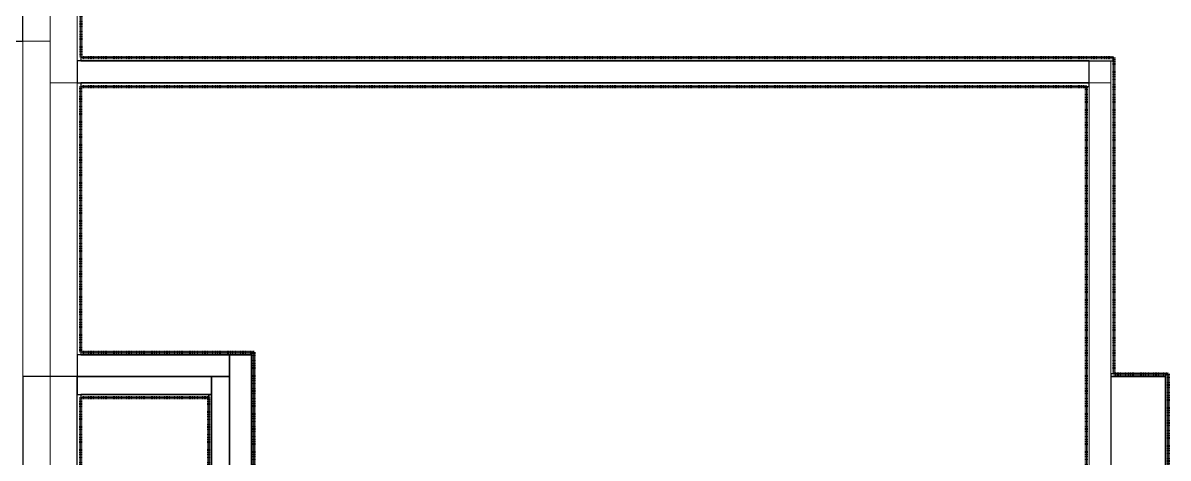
# Model space of a CAD drawing. Header units: millimetres. Extents: x -5300 to 98858, y -5196 to 93886.
# Drawn here: x -150 to 6165, y 11300 to 13700 of the extents above; entities that cross this region are included whole.
import ezdxf

# ---------------------------------------------------------------- set-up
doc = ezdxf.new("R2010")
doc.units = ezdxf.units.MM
doc.linetypes.add('Штрих', pattern=[6.35, 3.175, -3.175])
doc.linetypes.add('Штрих_2_', pattern=[6.35, 3.175, -3.175])
for name, color, linetype, lineweight, true_color in [('_Разделитель помещений_', 4, 'Штрих', 70, 0x00ffff), ('Колонны', 7, 'Continuous', 18, 0x7f7f7f), ('Обобщенные модели', 7, 'Continuous', 18, 0x7f7f7f), ('Перекрытия', 7, 'Continuous', 18, 0x7f7f7f), ('Стены', 7, 'Continuous', 18, 0x7f7f7f), ('Стены разрез', 7, 'Continuous', 50, 0x7f7f7f)]:
    doc.layers.add(name, color=color, linetype=linetype, lineweight=lineweight, true_color=true_color)

# ---------------------------------------------------------------- blocks, each defined once
blk = doc.blocks.new('ПЕР-002 - ПЕР-002-240075-Подвал')
at = {"layer": 'Перекрытия', "color": 254, "true_color": 0xd4d4d4}
for p, q in [((150, 13950), (150, 13490)), ((150, 13490), (150, 13950)), ((150, 13490), (5730, 13490)), ((5730, 13490), (150, 13490)), ((150, 13490), (150, 13490)), ((5730, 13490), (5850, 13490)), ((5850, 13490), (5730, 13490)), ((5850, 13490), (5850, 11750)), ((5850, 11750), (5850, 13490)), ((5850, 13490), (5850, 13490)), ((5730, 13370), (150, 13370)), ((150, 13370), (150, 11870)), ((150, 11870), (150, 13370)), ((150, 13370), (5730, 13370)), ((150, 13370), (150, 13370)), ((5730, 10870), (5730, 13370)), ((5730, 13370), (5730, 10870)), ((5730, 13370), (5730, 13370)), ((150, 11870), (990, 11870)), ((990, 11870), (150, 11870)), ((150, 11870), (150, 11870)), ((990, 11870), (1110, 11870)), ((1110, 11870), (990, 11870)), ((1110, 11870), (1110, 6710)), ((1110, 6710), (1110, 11870)), ((1110, 11870), (1110, 11870)), ((5850, 11750), (6150, 11750)), ((6150, 11750), (5850, 11750)), ((5850, 11750), (5850, 11750)), ((6150, 11750), (6150, 11250)), ((6150, 11250), (6150, 11750)), ((6150, 11750), (6150, 11750)), ((150, 11650), (150, 150)), ((890, 11650), (150, 11650)), ((150, 11650), (890, 11650)), ((150, 150), (150, 11650)), ((150, 11650), (150, 11650)), ((890, 890), (890, 11650)), ((890, 11650), (890, 890)), ((890, 11650), (890, 11650))]:
    blk.add_line(p, q, dxfattribs=at)
blk = doc.blocks.new('СТН-01 - СТН-01 2-240565-Подвал')
at = {"layer": 'Стены', "color": 254, "true_color": 0xd4d4d4}
blk.add_line((0, 0), (0, 89500), dxfattribs=at)
blk = doc.blocks.new('СТН-01 - СТН-01-240558-Подвал')
at = {"layer": 'Стены', "color": 254, "true_color": 0xd4d4d4}
for p, q in [((-150, 11750), (-150, 13950)), ((-150, 13950), (-150, 11750)), ((-150, 13950), (-150, 11750)), ((150, 13950), (150, 11750)), ((150, 13950), (150, 11750)), ((150, 13950), (150, 11750)), ((150, 13490), (150, 13950)), ((150, 13950), (150, 13490)), ((150, 13950), (150, 13490)), ((170, 13950), (170, 13490)), ((170, 13950), (170, 13490)), ((170, 13950), (170, 13490)), ((-150, 13600), (-300, 13600)), ((-150, 13600), (-300, 13600)), ((-300, 13600), (-150, 13600)), ((-150, 13600), (-150, 13600)), ((-150, 13600), (-150, -300)), ((-150, -300), (-150, 13600)), ((-150, 13600), (-150, 13600)), ((-150, -300), (-150, 13600)), ((150, 13490), (170, 13490)), ((150, 13490), (170, 13490)), ((150, 13490), (150, 13490)), ((170, 13490), (150, 13490)), ((150, 13490), (150, 13490)), ((170, 13490), (170, 13490)), ((170, 13490), (170, 13490)), ((150, 11870), (150, 13370)), ((150, 13370), (170, 13370)), ((170, 13370), (150, 13370)), ((150, 13370), (150, 13370)), ((170, 13370), (150, 13370)), ((150, 13370), (150, 13370)), ((150, 13370), (150, 11870)), ((150, 13370), (150, 11870)), ((170, 11870), (170, 13370)), ((170, 13370), (170, 13370)), ((170, 11870), (170, 13370)), ((170, 13370), (170, 11870)), ((170, 13370), (170, 13370)), ((150, 11870), (150, 11870)), ((150, 11870), (170, 11870)), ((150, 11870), (170, 11870)), ((170, 11870), (150, 11870)), ((150, 11870), (150, 11870)), ((170, 11870), (170, 11870)), ((170, 11870), (170, 11870)), ((-150, 11750), (-150, 11750)), ((-150, 11750), (150, 11750)), ((-150, 11750), (150, 11750)), ((150, 11750), (-150, 11750)), ((-150, 11750), (-150, 11750)), ((150, 11750), (150, 11750)), ((150, 11750), (150, 11750)), ((150, 11650), (150, 11650)), ((170, 11650), (150, 11650)), ((170, 11650), (150, 11650)), ((150, 11650), (150, 150)), ((150, 11650), (150, 11650)), ((150, 11650), (150, 150)), ((150, 150), (150, 11650)), ((150, 11650), (170, 11650)), ((170, 11650), (170, 11650)), ((170, 11650), (170, 11650)), ((170, 150), (170, 11650)), ((170, 150), (170, 11650)), ((170, 11650), (170, 150))]:
    blk.add_line(p, q, dxfattribs=at)
blk = doc.blocks.new('СТН-01 - СТН-01-240562-Подвал')
for name in ['СТН-01 - СТН-01-240558-Подвал', 'СТН-01 - СТН-01 2-240565-Подвал']:
    blk.add_blockref(name, (0, 0))
blk = doc.blocks.new('СТ_ВОКОЛ-007 33805 - СТ_ВОКОЛ-007 2-240894-Подвал')
at = {"layer": 'Стены', "color": 254, "true_color": 0xd4d4d4}
blk.add_line((6150, 11750), (5850, 11750), dxfattribs=at)
blk = doc.blocks.new('СТ_ВОКОЛ-007 33805 - СТ_ВОКОЛ-007 33805-240891-Подвал')
at = {"layer": 'Стены', "color": 254, "true_color": 0xd4d4d4}
for p, q in [((5850, 11765), (5850, 11765)), ((5850, 11750), (5850, 11750)), ((6150, 11765), (6150, 11765)), ((6150, 11750), (6150, 11750))]:
    blk.add_line(p, q, dxfattribs=at)
at = {"layer": 'Стены разрез', "color": 254, "lineweight": 25, "true_color": 0xd4d4d4}
for p, q in [((5850, 11765), (5850, 11750)), ((6150, 11765), (5850, 11765)), ((5850, 11750), (6150, 11750)), ((6150, 11750), (6150, 11765))]:
    blk.add_line(p, q, dxfattribs=at)
blk.add_blockref('СТ_ВОКОЛ-007 33805 - СТ_ВОКОЛ-007 2-240894-Подвал', (0, 0))
blk = doc.blocks.new('СТ_ВОКОЛ-006 33913 - СТ_ВОКОЛ-006 2-240910-Подвал')
at = {"layer": 'Стены', "color": 254, "true_color": 0xd4d4d4}
blk.add_line((6150, 11250), (6150, 11750), dxfattribs=at)
blk = doc.blocks.new('СТ_ВОКОЛ-006 33913 - СТ_ВОКОЛ-006 33913-240907-Подвал')
at = {"layer": 'Стены', "color": 254, "true_color": 0xd4d4d4}
for p, q in [((6150, 11765), (6150, 11765)), ((6165, 11765), (6165, 11765)), ((6150, 11250), (6150, 11250)), ((6165, 11250), (6165, 11250))]:
    blk.add_line(p, q, dxfattribs=at)
at = {"layer": 'Стены разрез', "color": 254, "lineweight": 25, "true_color": 0xd4d4d4}
for p, q in [((6165, 11765), (6150, 11765)), ((6150, 11765), (6150, 11250)), ((6165, 11250), (6165, 11765)), ((6150, 11250), (6165, 11250))]:
    blk.add_line(p, q, dxfattribs=at)
blk.add_blockref('СТ_ВОКОЛ-006 33913 - СТ_ВОКОЛ-006 2-240910-Подвал', (0, 0))
blk = doc.blocks.new('СТВ_Перегородка_Кирпич 150968 - СТВ_Перегородка_Кирпич 2-246746-Подвал')
at = {"layer": 'Стены', "color": 254, "true_color": 0xd4d4d4}
blk.add_line((990, 990), (990, 11750), dxfattribs=at)
blk = doc.blocks.new('СТВ_Перегородка_Кирпич 150968 - СТВ_Перегородка_Кирпич 150968-246743-Подвал')
at = {"layer": 'Стены', "color": 254, "true_color": 0xd4d4d4}
for p, q in [((1110, 11885), (1110, 11885)), ((1125, 11885), (1125, 11885)), ((990, 11870), (990, 11870)), ((1110, 11870), (1110, 11870)), ((890, 11750), (890, 11750)), ((990, 11750), (990, 11750)), ((875, 11650), (875, 11650)), ((890, 11650), (890, 11650))]:
    blk.add_line(p, q, dxfattribs=at)
at = {"layer": 'Стены разрез', "color": 254, "lineweight": 25, "true_color": 0xd4d4d4}
for p, q in [((1125, 11885), (1110, 11885)), ((1110, 11885), (1110, 6710)), ((1125, 6710), (1125, 11885)), ((1110, 11870), (990, 11870)), ((990, 11870), (990, 990)), ((1110, 990), (1110, 11870)), ((990, 11750), (890, 11750)), ((890, 11750), (890, 890)), ((990, 890), (990, 11750)), ((890, 11650), (875, 11650)), ((875, 11650), (875, 875)), ((890, 875), (890, 11650))]:
    blk.add_line(p, q, dxfattribs=at)
blk.add_blockref('СТВ_Перегородка_Кирпич 150968 - СТВ_Перегородка_Кирпич 2-246746-Подвал', (0, 0))
blk = doc.blocks.new('СТВ_Перегородка_Кирпич 156547 - СТВ_Перегородка_Кирпич 2-246843-Подвал')
at = {"layer": 'Стены', "color": 254, "true_color": 0xd4d4d4}
blk.add_line((5850, 0), (5850, 13370), dxfattribs=at)
blk = doc.blocks.new('СТВ_Перегородка_Кирпич 156547 - СТВ_Перегородка_Кирпич-246836-Подвал')
at = {"layer": 'Стены', "color": 254, "true_color": 0xd4d4d4}
for p, q in [((5730, 10870), (5730, 13490)), ((5730, 13490), (5850, 13490)), ((5730, 13490), (5730, 13490)), ((5850, 13490), (5730, 13490)), ((5850, 13490), (5730, 13490)), ((5730, 13490), (5730, 150)), ((5730, 13490), (5730, 13490)), ((5730, 13490), (5730, 10870)), ((5850, 13490), (5850, 150)), ((5850, 13490), (5850, 13490)), ((5850, 13490), (5850, 10870)), ((5850, 13490), (5850, 10870)), ((5850, 13490), (5850, 13490)), ((5850, 13490), (5865, 13490)), ((5850, 11765), (5850, 13490)), ((5865, 13490), (5850, 13490)), ((5850, 13490), (5850, 13490)), ((5865, 13490), (5850, 13490)), ((5850, 13490), (5850, 11765)), ((5850, 13490), (5850, 11765)), ((5850, 13490), (5850, 13490)), ((5865, 11765), (5865, 13490)), ((5865, 13490), (5865, 13490)), ((5865, 11765), (5865, 13490)), ((5865, 13490), (5865, 11765)), ((5865, 13490), (5865, 13490)), ((5715, 10870), (5715, 13350)), ((5715, 13350), (5730, 13350)), ((5715, 13350), (5715, 13350)), ((5730, 13350), (5715, 13350)), ((5730, 13350), (5715, 13350)), ((5715, 13350), (5715, 6710)), ((5715, 13350), (5715, 13350)), ((5715, 13350), (5715, 10870)), ((5730, 13350), (5730, 6710)), ((5730, 13350), (5730, 13350)), ((5730, 13350), (5730, 10870)), ((5730, 13350), (5730, 10870)), ((5730, 13350), (5730, 13350)), ((5865, 11765), (5850, 11765)), ((5850, 11765), (5865, 11765)), ((5850, 11765), (5865, 11765)), ((5850, 11765), (5850, 11765)), ((5850, 11765), (5850, 11765)), ((5865, 11765), (5865, 11765)), ((5865, 11765), (5865, 11765))]:
    blk.add_line(p, q, dxfattribs=at)
blk = doc.blocks.new('СТВ_Перегородка_Кирпич 156547 - СТВ_Перегородка_Кирпич 156547-246840-Подвал')
for name in ['СТВ_Перегородка_Кирпич 156547 - СТВ_Перегородка_Кирпич-246836-Подвал', 'СТВ_Перегородка_Кирпич 156547 - СТВ_Перегородка_Кирпич 2-246843-Подвал']:
    blk.add_blockref(name, (0, 0))
blk = doc.blocks.new('СТВ_Перегородка_Кирпич 212142 - СТВ_Перегородка_Кирпич 2-248614-Подвал')
at = {"layer": 'Стены', "color": 254, "true_color": 0xd4d4d4}
blk.add_line((5850, 13370), (0, 13370), dxfattribs=at)
blk = doc.blocks.new('СТВ_Перегородка_Кирпич 212142 - СТВ_Перегородка_Кирпич 212142-248611-Подвал')
at = {"layer": 'Стены', "color": 254, "true_color": 0xd4d4d4}
for p, q in [((150, 13490), (150, 13490)), ((170, 13510), (170, 13510)), ((170, 13490), (170, 13490)), ((5730, 13490), (5730, 13490)), ((5865, 13510), (5865, 13510)), ((5865, 13490), (5865, 13490)), ((150, 13370), (150, 13370)), ((170, 13370), (170, 13370)), ((170, 13350), (170, 13350)), ((5730, 13370), (5730, 13370)), ((5730, 13370), (5730, 13370)), ((5730, 13350), (5730, 13350))]:
    blk.add_line(p, q, dxfattribs=at)
at = {"layer": 'Стены разрез', "color": 254, "lineweight": 25, "true_color": 0xd4d4d4}
for p, q in [((5730, 13490), (150, 13490)), ((150, 13490), (150, 13370)), ((5865, 13510), (170, 13510)), ((170, 13510), (170, 13490)), ((170, 13490), (5865, 13490)), ((5730, 13370), (5730, 13490)), ((5865, 13490), (5865, 13510)), ((150, 13370), (5730, 13370)), ((5730, 13370), (170, 13370)), ((170, 13370), (170, 13350)), ((170, 13350), (5730, 13350)), ((5730, 13350), (5730, 13370))]:
    blk.add_line(p, q, dxfattribs=at)
blk.add_blockref('СТВ_Перегородка_Кирпич 212142 - СТВ_Перегородка_Кирпич 2-248614-Подвал', (0, 0))
blk = doc.blocks.new('СТВ_Перегородка_Кирпич 212999 - СТВ_Перегородка_Кирпич 2-248718-Подвал')
at = {"layer": 'Стены', "color": 254, "true_color": 0xd4d4d4}
blk.add_line((0, 11750), (990, 11750), dxfattribs=at)
blk = doc.blocks.new('СТВ_Перегородка_Кирпич 212999 - СТВ_Перегородка_Кирпич 212999-248715-Подвал')
at = {"layer": 'Стены', "color": 254, "true_color": 0xd4d4d4}
for p, q in [((170, 11885), (170, 11885)), ((1110, 11885), (1110, 11885)), ((150, 11870), (150, 11870)), ((170, 11870), (170, 11870)), ((990, 11870), (990, 11870)), ((1110, 11870), (1110, 11870)), ((150, 11750), (150, 11750)), ((150, 11750), (150, 11750)), ((890, 11750), (890, 11750)), ((990, 11750), (990, 11750)), ((150, 11650), (150, 11650)), ((170, 11650), (170, 11650)), ((170, 11635), (170, 11635)), ((875, 11650), (875, 11650)), ((875, 11635), (875, 11635)), ((890, 11650), (890, 11650))]:
    blk.add_line(p, q, dxfattribs=at)
at = {"layer": 'Стены разрез', "color": 254, "lineweight": 25, "true_color": 0xd4d4d4}
for p, q in [((1110, 11885), (170, 11885)), ((170, 11885), (170, 11870)), ((1110, 11870), (1110, 11885)), ((990, 11870), (150, 11870)), ((150, 11870), (150, 11750)), ((170, 11870), (1110, 11870)), ((990, 11750), (990, 11870)), ((890, 11750), (150, 11750)), ((150, 11750), (150, 11650)), ((150, 11750), (990, 11750)), ((890, 11650), (890, 11750)), ((150, 11650), (890, 11650)), ((875, 11650), (170, 11650)), ((170, 11650), (170, 11635)), ((170, 11635), (875, 11635)), ((875, 11635), (875, 11650))]:
    blk.add_line(p, q, dxfattribs=at)
blk.add_blockref('СТВ_Перегородка_Кирпич 212999 - СТВ_Перегородка_Кирпич 2-248718-Подвал', (0, 0))
blk = doc.blocks.new('СТН-01 217713 - СТН-01 2-248817-Подвал')
at = {"layer": 'Стены', "color": 254, "true_color": 0xd4d4d4}
blk.add_line((0, 13800), (-1850, 13800), dxfattribs=at)
blk = doc.blocks.new('СТН-01 217713 - СТН-01 217713-248814-Подвал')
at = {"layer": 'Стены', "color": 254, "true_color": 0xd4d4d4}
for p, q in [((-2050, 13800), (-2050, 13800)), ((-150, 13800), (-150, 13800)), ((-150, 13800), (0, 13800)), ((-150, 13600), (-150, 13800)), ((0, 13800), (0, 13800)), ((0, 13600), (0, 13800)), ((-2050, 13600), (-2050, 13600)), ((0, 13600), (-150, 13600)), ((-150, 13600), (-150, 13600)), ((0, 13600), (0, 13600))]:
    blk.add_line(p, q, dxfattribs=at)
at = {"layer": 'Стены разрез', "color": 254, "lineweight": 25, "true_color": 0xd4d4d4}
for p, q in [((-150, 13800), (-2050, 13800)), ((-2050, 13800), (-2050, 13600)), ((-150, 13600), (-150, 13800)), ((-2050, 13600), (-150, 13600))]:
    blk.add_line(p, q, dxfattribs=at)
blk.add_blockref('СТН-01 217713 - СТН-01 2-248817-Подвал', (0, 0))
blk = doc.blocks.new('ПОТ-4_4_3 - ПОТ-4_4_3-249636-Подвал')
at = {"layer": 'Обобщенные модели', "color": 254, "true_color": 0xd4d4d4}
for p, q in [((890, 11650), (150, 11650)), ((150, 11650), (150, 150)), ((150, 150), (150, 11650)), ((150, 11650), (890, 11650)), ((150, 11650), (150, 11650)), ((890, 890), (890, 11650)), ((890, 11650), (890, 890)), ((890, 11650), (890, 11650))]:
    blk.add_line(p, q, dxfattribs=at)
blk = doc.blocks.new('КОЛ-002 300х500 300 x 500 9064 - КОЛ-002 300х500 300 x 500 9064-384435-Подвал')
at = {"layer": 'Колонны', "color": 254, "lineweight": 25, "true_color": 0xd4d4d4}
for p, q in [((150, 250), (-150, 250)), ((-150, 250), (-150, -250)), ((150, -250), (150, 250)), ((-150, -250), (150, -250))]:
    blk.add_line(p, q, dxfattribs=at)
at = {"layer": 'Колонны', "color": 254, "true_color": 0xd4d4d4}
for p, q in [((-150, 250), (-150, 250)), ((150, 250), (150, 250)), ((-150, -250), (-150, -250)), ((150, -250), (150, -250))]:
    blk.add_line(p, q, dxfattribs=at)
blk = doc.blocks.new('КОЛ-001 300х500 300 x 500 6998 - КОЛ-001 300х500 300 x 500 6998-384259-Подвал')
at = {"layer": 'Колонны', "color": 254, "lineweight": 25, "true_color": 0xd4d4d4}
for p, q in [((150, 250), (-150, 250)), ((-150, 250), (-150, -250)), ((150, -250), (150, 250)), ((-150, -250), (150, -250))]:
    blk.add_line(p, q, dxfattribs=at)
at = {"layer": 'Колонны', "color": 254, "true_color": 0xd4d4d4}
for p, q in [((-150, 250), (-150, 250)), ((150, 250), (150, 250)), ((-150, -250), (-150, -250)), ((150, -250), (150, -250))]:
    blk.add_line(p, q, dxfattribs=at)

msp = doc.modelspace()

# ---------------------------------------------------------------- linework, layer by layer
at = {"layer": '_Разделитель помещений_', "color": 131, "linetype": 'Штрих_2_', "true_color": 0xaaffff}
for p, q in [((170, 42915), (170, 13510)), ((170, 13510), (5865, 13510)), ((5865, 13510), (5865, 11765)), ((170, 11885), (170, 13350)), ((170, 13350), (5715, 13350)), ((5715, 6725), (5715, 13350)), ((170, 11885), (1125, 11885)), ((1125, 6725), (1125, 11885)), ((5865, 11765), (6165, 11765)), ((6165, 11765), (6165, 11235)), ((170, 170), (170, 11635)), ((170, 11635), (875, 11635)), ((875, 875), (875, 11635))]:
    msp.add_line(p, q, dxfattribs=at)

# ---------------------------------------------------------------- block references
at = {"layer": 'Колонны', "color": 254, "true_color": 0xd4d4d4}
for name, p in [('КОЛ-001 300х500 300 x 500 6998 - КОЛ-001 300х500 300 x 500 6998-384259-Подвал', (0, 11500)), ('КОЛ-002 300х500 300 x 500 9064 - КОЛ-002 300х500 300 x 500 9064-384435-Подвал', (6000, 11500))]:
    msp.add_blockref(name, p, dxfattribs=at)
at = {"layer": 'Обобщенные модели', "color": 254, "true_color": 0xd4d4d4}
msp.add_blockref('ПОТ-4_4_3 - ПОТ-4_4_3-249636-Подвал', (0, 0), dxfattribs=at)
at = {"layer": 'Перекрытия', "color": 254, "true_color": 0xd4d4d4}
msp.add_blockref('ПЕР-002 - ПЕР-002-240075-Подвал', (0, 0), dxfattribs=at)
at = {"layer": 'Стены', "color": 254, "true_color": 0xd4d4d4}
for name in ['СТН-01 - СТН-01-240562-Подвал', 'СТН-01 217713 - СТН-01 217713-248814-Подвал', 'СТВ_Перегородка_Кирпич 212142 - СТВ_Перегородка_Кирпич 212142-248611-Подвал', 'СТВ_Перегородка_Кирпич 156547 - СТВ_Перегородка_Кирпич 156547-246840-Подвал', 'СТВ_Перегородка_Кирпич 212999 - СТВ_Перегородка_Кирпич 212999-248715-Подвал', 'СТВ_Перегородка_Кирпич 150968 - СТВ_Перегородка_Кирпич 150968-246743-Подвал', 'СТ_ВОКОЛ-007 33805 - СТ_ВОКОЛ-007 33805-240891-Подвал', 'СТ_ВОКОЛ-006 33913 - СТ_ВОКОЛ-006 33913-240907-Подвал']:
    msp.add_blockref(name, (0, 0), dxfattribs=at)

doc.saveas('drawing.dxf')
